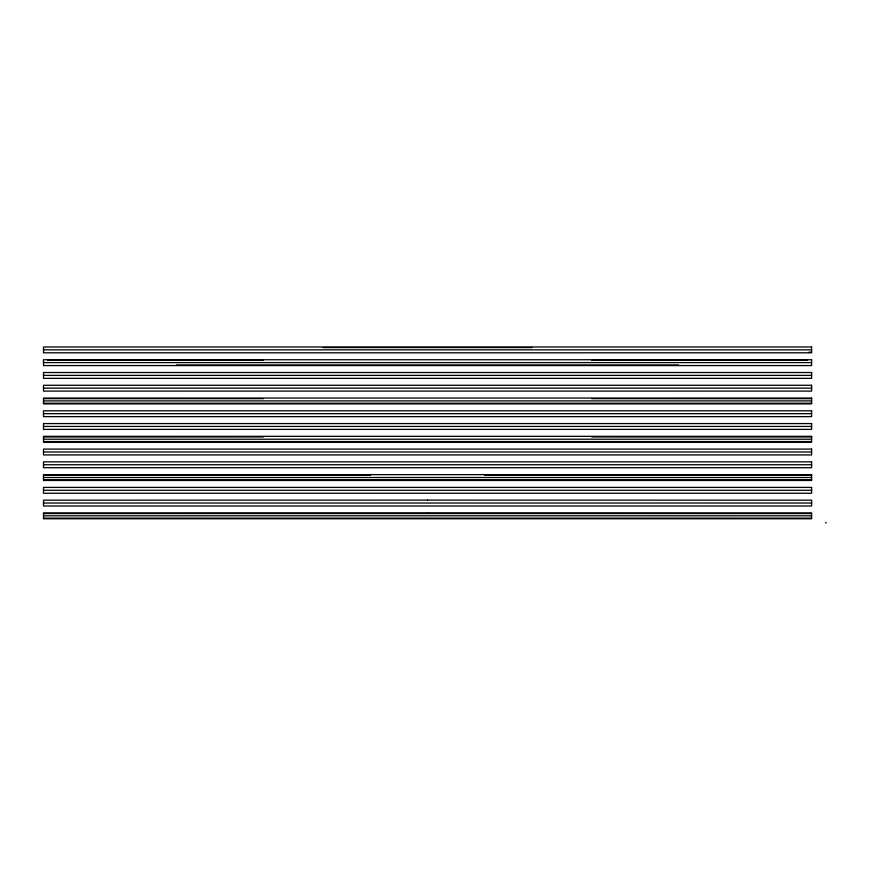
<?xml version="1.0" encoding="UTF-8"?>
<svg xmlns="http://www.w3.org/2000/svg" width="870" height="870" viewBox="0 0 870 870"><rect width="100%" height="100%" fill="white"/><g stroke="black" fill="none" stroke-linecap="round" stroke-linejoin="round"><path stroke-width="1.3" d="M825.478 522.794L826.282 522.74M323.053 347.565L532.048 347.565M43.5 349.838L811.601 349.838M808.893 352.187L811.601 352.176M47.567 360.365L263.349 360.343M591.752 360.343L807.534 360.365M43.5 362.605L811.601 362.605M176.49 364.965L678.611 364.965M43.5 375.372L811.601 375.372M43.5 388.14L811.601 388.14M43.5 398.667L263.349 398.634M591.752 398.634L811.601 398.667M43.5 400.907L811.601 400.907M43.5 403.245L811.601 403.245M43.5 413.674L811.601 413.674M43.5 426.441L811.601 426.441M43.5 436.968L263.349 436.936M591.752 436.936L811.601 436.968M43.5 439.209L811.601 439.209M43.5 441.547L811.601 441.547M43.5 451.976L811.601 451.976M43.5 464.743L811.601 464.743M43.5 475.259L370.555 475.227M484.546 475.227L811.601 475.259M43.5 477.51L811.601 477.51M43.5 479.848L811.601 479.848M43.5 490.267L811.601 490.267M43.5 503.034L811.601 503.034M43.5 513.561L811.601 513.561M43.5 515.801L811.601 515.801M43.5 518.139L811.601 518.139M811.601 346.978L43.5 346.978L43.5 352.807L811.601 352.807L811.601 346.978M811.601 359.745L43.5 359.745L43.5 365.574L811.601 365.574L811.601 359.745M811.601 372.512L43.5 372.512L43.5 378.341L811.601 378.341L811.601 372.512M811.601 385.279L43.5 385.279L43.5 391.108L811.601 391.108L811.601 385.279M811.601 398.047L43.5 398.047L43.5 403.876L811.601 403.876L811.601 398.047M811.601 410.803L43.5 410.803L43.5 416.632L811.601 416.632L811.601 410.803M811.601 423.57L43.5 423.57L43.5 429.399L811.601 429.399L811.601 423.57M811.601 436.338L43.5 436.338L43.5 442.167L811.601 442.167L811.601 436.338M811.601 449.105L43.5 449.105L43.5 454.934L811.601 454.934L811.601 449.105M811.601 461.872L43.5 461.872L43.5 467.701L811.601 467.701L811.601 461.872M811.601 474.639L43.5 474.639L43.5 480.468L811.601 480.468L811.601 474.639M811.601 487.407L43.5 487.407L43.5 493.236L811.601 493.236L811.601 487.407M427.551 500.109L43.5 500.174L43.5 506.003L811.601 506.003L811.601 500.174L427.551 500.109M427.551 512.876L43.5 512.941L43.5 518.77L811.601 518.77L811.601 512.941L427.551 512.876"/></g></svg>
